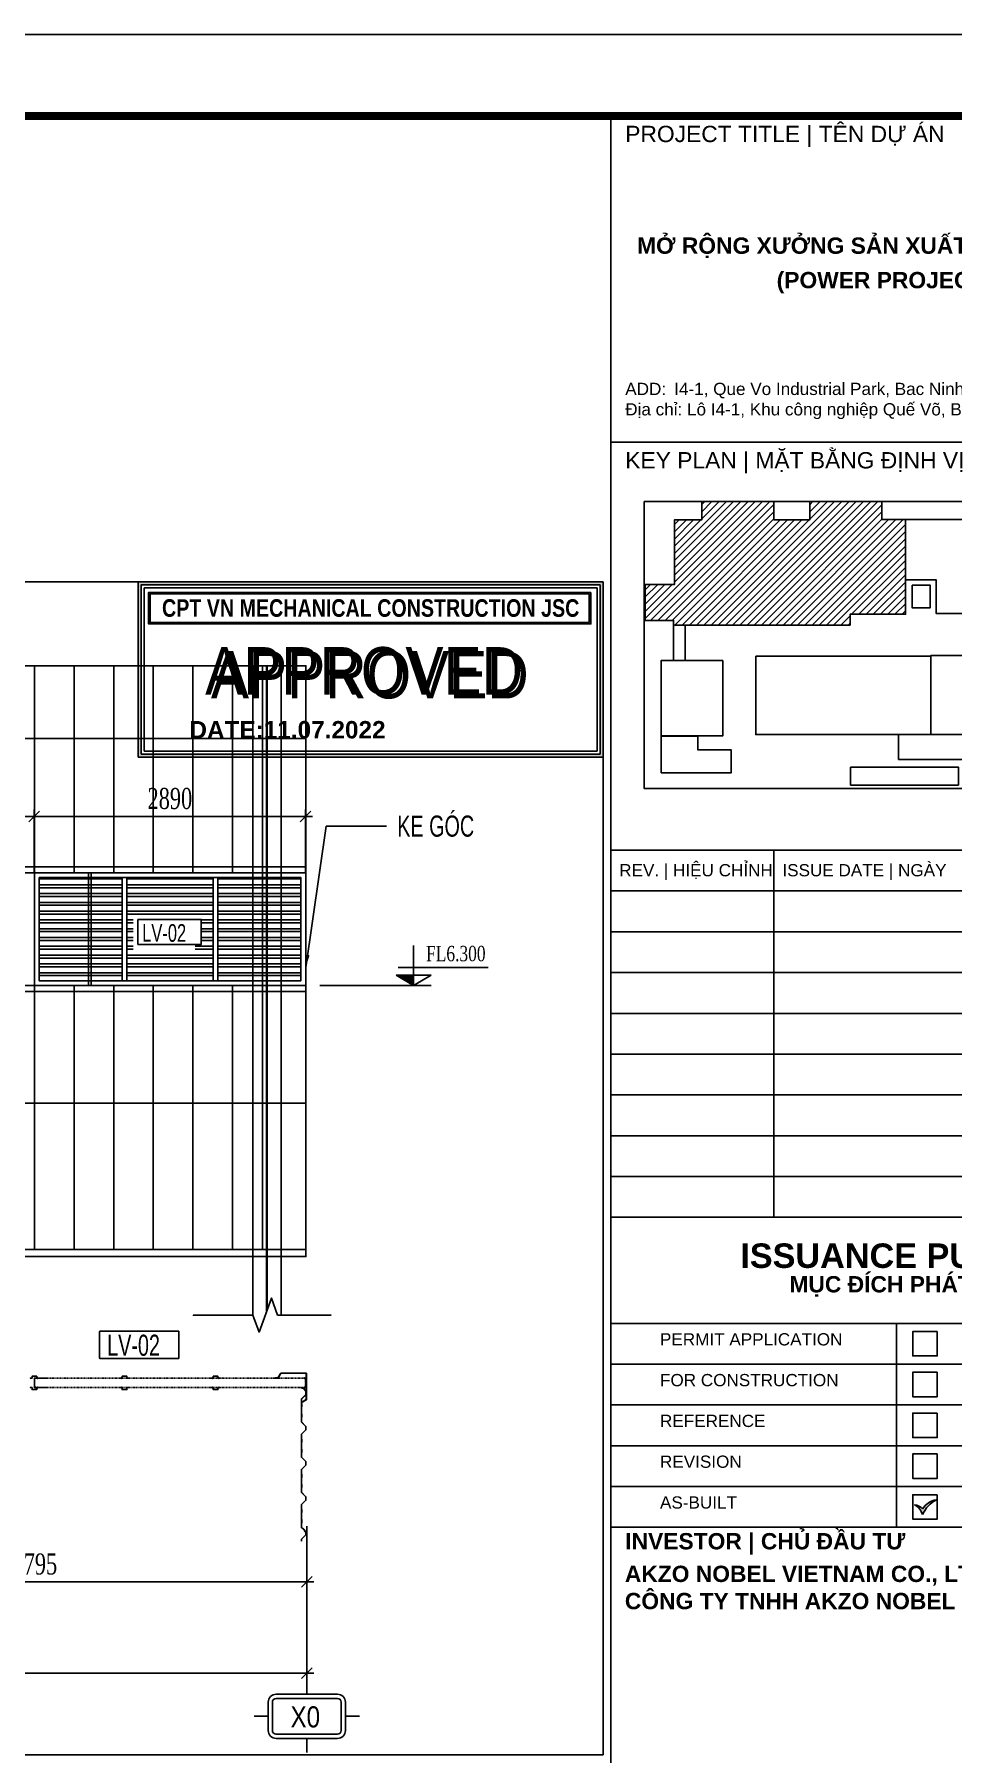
# Model space of a CAD drawing. Header units: inches. Extents: x 340055 to 349452, y -34649 to -30845.
# Drawn here: x 344686.9 to 344817.4, y -33593.1 to -33348.7 of the extents above; entities that cross this region are included whole.
import ezdxf
from ezdxf.enums import TextEntityAlignment as Align

# ---------------------------------------------------------------- set-up
doc = ezdxf.new("R2010")
doc.units = ezdxf.units.IN
doc.header["$MEASUREMENT"] = 0
doc.linetypes.add('DD3', pattern=[0.2, 0.1, -0.1])
for name, color, linetype in [('1', 1, 'Continuous'), ('2', 2, 'Continuous'), ('250', 250, 'Continuous'), ('3', 3, 'Continuous'), ('4', 4, 'Continuous'), ('7', 7, 'Continuous'), ('8', 8, 'Continuous'), ('9', 9, 'Continuous'), ('DIM', 8, 'Continuous'), ('flashing', 6, 'Continuous'), ('NET IN', 3, 'Continuous')]:
    doc.layers.add(name, color=color, linetype=linetype)
for name, color, linetype, lineweight in [('TL-TIILE BLOCK A2$0$TL-TITLE BLOCK - TEXT @ 1', 7, 'Continuous', 25), ('TL-TIILE BLOCK A2$0$TL-TITLE BLOCK 1', 7, 'Continuous', 50), ('TL-TIILE BLOCK A2$0$TL-TITLE BLOCK 2', 7, 'Continuous', 25), ('TL-TITLE BLOCK - TEXT', 7, 'Continuous', 25)]:
    doc.layers.add(name, color=color, linetype=linetype, lineweight=lineweight)
doc.styles.add('2501', font='', dxfattribs={"height": 250})
doc.styles.add('hx2', font='')
doc.styles.add('HX3', font='')
doc.styles.add('ST1', font='times.ttf', dxfattribs={"width": 0.7})
doc.styles.add('ST1H', font='vnshxh.shx', dxfattribs={"width": 0.7})
doc.styles.add('TL-TIILE BLOCK A2$0$MEP-TEXT T.BLOCK 1', font='arial.ttf', dxfattribs={"height": 1.5})
doc.styles.add('TL-TIILE BLOCK A2$0$MEP-TEXT T.BLOCK 2', font='arial.ttf')
doc.styles.add('TL-TIILE BLOCK A2$0$MEP-TEXT T.BLOCK 3', font='arial.ttf', dxfattribs={"height": 3})
doc.styles.add('vntimeh.shx', font='vntimeh.shx', dxfattribs={"width": 0.8, "bigfont": 'bigfont.shx'})
doc.styles.get('2501').set_extended_font_data('.VnArialH', bold=True)
doc.styles.get('hx2').set_extended_font_data('.VnArial NarrowH')
doc.styles.get('HX3').set_extended_font_data('.VnBlackH')
doc.dimstyles.new('3', dxfattribs={"dimtxt": 3.5, "dimasz": 1.8, "dimexe": 1, "dimexo": 0, "dimgap": 1, "dimtad": 1, "dimdec": 0, "dimlfac": 3, "dimzin": 0, "dimdsep": 46, "dimtxsty": 'ST1H', "dimblk": 'OBLIQUE', "dimcen": 1, "dimdle": 1, "dimclrd": 8, "dimclre": 8, "dimclrt": 3, "dimadec": 0, "dimazin": 0, "dimtfac": 1, "dimtdec": 0, "dimtix": 1, "dimtofl": 0, "dimtmove": 1, "dimatfit": 3, "dimfxl": 0, "dimtolj": 1, "dimtzin": 0, "dimlwd": -1, "dimlwe": -1, "dimarcsym": 0})
doc.dimstyles.new('75', dxfattribs={"dimtxt": 3, "dimasz": 1.5, "dimexe": 1, "dimexo": 0, "dimgap": 1, "dimtad": 1, "dimdec": 0, "dimlfac": 75, "dimzin": 0, "dimdsep": 46, "dimtxsty": 'ST1', "dimblk": 'OBLIQUE', "dimcen": 1, "dimdle": 1, "dimclrd": 8, "dimclre": 8, "dimclrt": 3, "dimadec": 0, "dimazin": 0, "dimtfac": 1, "dimtdec": 0, "dimtix": 1, "dimtmove": 1, "dimatfit": 3, "dimfxl": 0, "dimtolj": 1, "dimtzin": 0, "dimlwd": -1, "dimlwe": -1, "dimarcsym": 0})
pattern_1 = [(180, (0, 0), (-2.220446049250313e-16, -1.249999999994907), []), (180, (-0.4166666659657891, 0.4166666659657891), (-2.220446049250313e-16, -1.249999999994907), [])]
pattern_2 = [(90, (2073.803363806102, 4903.365706145356), (-5.625, 8.881784197001252e-16), [])]

# ---------------------------------------------------------------- blocks, each defined once
blk = doc.blocks.new('TENTRUC')
at = {"layer": '7'}
for p, q in [((0, 8.266970550139376), (0, 10.26494275186996)), ((-7.478138170845339, 5.132471375931345), (-5.48016596911475, 5.132471375931345)), ((5.480165968998334, 5.132471375931345), (7.478138170787133, 5.132471375931345)), ((0, 0), (0, 1.997972201737866))]:
    blk.add_line(p, q, dxfattribs=at)
blk.add_lwpolyline([(-4.356290969124529, 8.266970550139376), (4.356290969066321, 8.266970550139376, -0.4142135623730951), (5.480165968998334, 7.143095550134603), (5.480165968998334, 3.121847201728087, -0.4142135623731356), (4.356290969066321, 1.997972201737866), (-4.356290969124529, 1.997972201737866, -0.4142135623730951), (-5.48016596911475, 3.121847201728087), (-5.48016596911475, 7.143095550134603, -0.4142135623730951)], format="xyb", close=True, dxfattribs=at)
at = {"layer": '8', "ltscale": 15}
blk.add_lwpolyline([(-4.356290969124529, 7.684228657955828), (4.356290969066321, 7.684228657955828, -0.4142135623730951), (4.897424076916648, 7.143095550134603), (4.897424076916648, 3.121847201728087, -0.4142135623731794), (4.356290969066321, 2.580714093906863), (-4.356290969124529, 2.580714093921415, -0.4142135623730951), (-4.897424076974856, 3.121847201728087), (-4.897424076974856, 7.143095550134603, -0.4142135623730951)], format="xyb", close=True, dxfattribs=at)
at = {"layer": '3', "style": 'hx2'}
blk.add_attdef('TR', text='', height=2.904000000000001, dxfattribs=at).set_placement((-0.1556105660274625, 3.826916686033655), align=Align.CENTER)
blk = doc.blocks.new('_Oblique')
at = {"color": 0, "linetype": 'ByBlock', "lineweight": -2}
blk.add_line((-0.5, -0.5), (0.5, 0.5), dxfattribs=at)
blk = doc.blocks.new('*D272')
at = {"color": 8, "linetype": 'Continuous', "transparency": 16777216}
for p, q in [((344648.3486199346, -33560.73388069213), (344648.3486199346, -33569.67574127032)), ((344725.6168775035, -33560.73388069213), (344725.6168775035, -33569.67574127032)), ((344647.3486199346, -33568.67574127032), (344726.6168775035, -33568.67574127032))]:
    blk.add_line(p, q, dxfattribs=at)
at = {"layer": 'Defpoints', "color": 0, "transparency": 16777216}
for p in [(344648.3486199346, -33560.73388069213), (344725.6168775035, -33560.73388069213), (344725.6168775035, -33568.67574127032)]:
    blk.add_point(p, dxfattribs=at)
at = {"color": 8, "transparency": 16777216, "xscale": 1.5, "yscale": 1.5, "zscale": 1.5, "rotation": 180}
blk.add_blockref('_Oblique', (344648.3486199346, -33568.67574127032), dxfattribs=at)
at = {"color": 8, "transparency": 16777216, "xscale": 1.5, "yscale": 1.5, "zscale": 1.5}
blk.add_blockref('_Oblique', (344725.6168775035, -33568.67574127032), dxfattribs=at)
at = {"color": 3, "transparency": 16777216, "insert": (344686.982748719, -33566.14546008791), "char_height": 3, "attachment_point": 5, "style": 'ST1', "bg_fill": 3, "box_fill_scale": 1.25, "bg_fill_color": 256, "bg_fill_true_color": 13158600, "bg_fill_transparency": 0}
blk.add_mtext('\\A1;5795', dxfattribs=at)
blk = doc.blocks.new('*D273')
at = {"color": 8, "linetype": 'Continuous', "transparency": 16777216}
for p, q in [((344234.2819532676, -33560.73388069213), (344234.2819532676, -33582.64791592619)), ((344725.6168775035, -33560.73388069213), (344725.6168775035, -33582.64791592619)), ((344233.2819532676, -33581.64791592619), (344726.6168775035, -33581.64791592619))]:
    blk.add_line(p, q, dxfattribs=at)
at = {"layer": 'Defpoints', "color": 0, "transparency": 16777216}
for p in [(344234.2819532676, -33560.73388069213), (344725.6168775035, -33560.73388069213), (344725.6168775035, -33581.64791592619)]:
    blk.add_point(p, dxfattribs=at)
at = {"color": 8, "transparency": 16777216, "xscale": 1.5, "yscale": 1.5, "zscale": 1.5, "rotation": 180}
blk.add_blockref('_Oblique', (344234.2819532676, -33581.64791592619), dxfattribs=at)
at = {"color": 8, "transparency": 16777216, "xscale": 1.5, "yscale": 1.5, "zscale": 1.5}
blk.add_blockref('_Oblique', (344725.6168775035, -33581.64791592619), dxfattribs=at)
at = {"color": 3, "transparency": 16777216, "insert": (344479.9494153855, -33579.12196062699), "char_height": 3, "attachment_point": 5, "style": 'ST1', "bg_fill": 3, "box_fill_scale": 1.25, "bg_fill_color": 256, "bg_fill_true_color": 13158600, "bg_fill_transparency": 0}
blk.add_mtext('\\A1;36850', dxfattribs=at)
blk = doc.blocks.new('cos')
at = {"color": 8}
for p, q in [((0, -3.638e-12), (0, 7.823783655652018)), ((-3, 3.488615369999024), (14.51668894264718, 3.488615369999024)), ((0, 1.988615369999024), (-3.387532140011899, 1.988615369999024)), ((0, -3.638e-12), (-3.387532140011899, 1.988615369999024)), ((0, 1.988615369999024), (3.387532140011899, 1.988615369999024)), ((0, -3.638e-12), (3.387532140011899, 1.988615369999024))]:
    blk.add_line(p, q, dxfattribs=at)
at = {"color": 4}
for p in [(-3.387532140011899, -3.638e-12), (3.387532140011899, -3.638e-12)]:
    blk.add_line(p, (0, 0), dxfattribs=at)
at = {"color": 8}
blk.add_solid([(0, -3.638e-12), (-3.387532140011899, 1.988615369999024), (0, 1.988615369999024)], dxfattribs=at)
at = {"layer": '3', "color": 3, "style": 'vntimeh.shx', "width": 0.75}
blk.add_attdef('DSD', (1.319797220785403, 4.728717404534109), '', height=3, dxfattribs=at)
blk = doc.blocks.new('201')
at = {"layer": '2', "color": 8}
for p, q in [((342171.3975911774, -39456.91778955789), (342662.4648399533, -39456.91778955789)), ((342171.3975911774, -39508.73671538851), (342662.4648399533, -39508.73671538851)), ((342171.3975911774, -39529.56015358021), (342662.4648399533, -39529.56015358021))]:
    blk.add_line(p, q, dxfattribs=at)
for points in [[(342662.4648399533, -39476.02890066899), (342171.3975911774, -39476.02890066899)], [(342171.3975911774, -39492.02890066899), (342662.4648399533, -39492.02890066899)]]:
    blk.add_lwpolyline(points, dxfattribs=at)
blk.add_lwpolyline([(342631.5650532955, -39476.02890066899), (342631.9650532955, -39476.02890066899), (342631.9650532955, -39492.02890066899), (342631.5650532955, -39492.02890066899)], close=True, dxfattribs=at)
at = {"layer": '4', "color": 8}
for p, q in [((342662.4648399533, -39475.16223400233), (342662.4648399533, -39476.028900669)), ((342171.3975911774, -39492.028900669), (342662.4648399533, -39492.028900669)), ((342662.4648399533, -39492.028900669), (342662.4648399533, -39492.89556733567))]:
    blk.add_line(p, q, dxfattribs=at)
for points in [[(342171.3975911774, -39475.16223400232), (342662.4648399533, -39475.16223400233)], [(342662.4648399533, -39476.028900669), (342171.3975911774, -39476.02890066899)], [(342171.3975911774, -39492.028900669), (342662.4648399533, -39492.028900669)], [(342662.4648399533, -39492.89556733567), (342171.3975911774, -39492.89556733565)]]:
    blk.add_lwpolyline(points, dxfattribs=at)
at = {"layer": '8', "color": 8}
for p, q in [((342654.9317691334, -39538.86841816774), (342654.9317691334, -39446.58691962136)), ((342656.8917691334, -39538.31892268381), (342656.8917691334, -39446.58691962136)), ((342656.9717691335, -39538.09912449005), (342656.9717691335, -39446.58691962136)), ((342658.9317691334, -39538.86841816774), (342658.9317691334, -39446.58691962136))]:
    blk.add_line(p, q, dxfattribs=at)
at = {"layer": '8', "color": 8, "ltscale": 5}
blk.add_line((342664.4399911908, -39492.02890066899), (342675.3009556815, -39492.02890066899), dxfattribs=at)
at = {"layer": 'flashing', "color": 8}
blk.add_lwpolyline([(342666.0415413931, -39538.86841816774), (342666.0415413931, -39538.86841816774), (342666.0415413931, -39538.86841816774), (342666.0415413931, -39538.86841816774), (342658.4495816333, -39538.86841816774), (342657.5706753833, -39536.45364309218), (342655.8128628833, -39541.28319324362), (342654.9339566333, -39538.86841816774), (342646.4455500056, -39538.86841816774), (342646.4455500056, -39538.86841816774), (342646.4455500056, -39538.86841816774), (342646.4455500056, -39538.86841816774), (342646.4455500056, -39538.86841816774), (342646.4455500056, -39538.86841816774), (342646.4455500056, -39538.86841816774), (342646.4455500056, -39538.86841816774)], dxfattribs=at)
at = {"layer": '250'}
ref = blk.add_blockref('cos', (342677.7710312003, -39492.02890066899), dxfattribs=dict(at, xscale=0.7291666666715173, yscale=0.7291666666715173, zscale=0.7291666666715173))
ref.add_attrib('DSD', 'FL6.300', (342679.5275772234, -39488.58087756152), dxfattribs={"layer": '3', "color": 3, "height": 2.1875, "style": 'vntimeh.shx', "width": 0.75})
blk = doc.blocks.new('LV-02')
at = {"true_color": 0xc0a22a}
h = blk.add_hatch(dxfattribs=at)
h.set_pattern_fill('ANSI32', color=42, scale=3.333333333319751, angle=135, style=0)
h.set_pattern_definition(pattern_1)
h.paths.add_polyline_path([(342625.5790896083, -38353.28199533888), (342613.7802540095, -38353.28199533889), (342613.7802540095, -38367.94866201915), (342625.5790896084, -38367.94866201915)])
h.paths.add_polyline_path([(342626.2457562751, -38367.94866201915), (342638.5225453655, -38367.94866201915), (342638.5225453655, -38353.28199533888), (342626.2457562751, -38353.28199533889)])
h.paths.add_polyline_path([(342636.8255229842, -38362.77665852531), (342636.8255229842, -38359.21343684159), (342627.8059843653, -38359.21343684159), (342627.8059843653, -38362.77665852531)], flags=16)
h = blk.add_hatch(dxfattribs=at)
h.set_pattern_fill('ANSI32', color=42, scale=3.333333333319751, angle=135, style=0)
h.set_pattern_definition(pattern_1)
h.paths.add_polyline_path([(342639.1892120322, -38353.28199533889), (342650.9858382375, -38353.28199533889), (342650.9858382375, -38367.94866201915), (342639.1892120322, -38367.94866201915)])
at = {"color": 42, "true_color": 0xc0a22a}
for points in [[(342613.1135873428, -38352.61532867222), (342651.6525049042, -38352.61532867222), (342651.6525049042, -38368.61532868582), (342613.1135873428, -38368.61532868582)], [(342613.7802540095, -38353.28199533889), (342650.9858382375, -38353.28199533889), (342650.9858382375, -38367.94866201915), (342613.7802540095, -38367.94866201915)], [(342626.2457562751, -38353.28199533889), (342626.2457562751, -38367.94866201915), (342625.5790896084, -38367.94866201915), (342625.5790896084, -38353.28199533889)], [(342639.1892120322, -38353.28199533889), (342639.1892120322, -38367.94866201915), (342638.5225453655, -38367.94866201915), (342638.5225453655, -38353.28199533889)]]:
    blk.add_lwpolyline(points, close=True, dxfattribs=at)
at = {"color": 8}
blk.add_lwpolyline([(342639.1892120322, -38353.28199533889), (342650.9858382375, -38353.28199533889), (342650.9858382375, -38367.94866201915), (342639.1892120322, -38367.94866201915)], close=True, dxfattribs=at)
at = {"layer": '3', "insert": (342628.4262215742, -38361.162942503), "char_height": 2.5, "attachment_point": 4, "style": 'ST1H', "bg_fill": 2}
blk.add_mtext('\\A1;LV-02', dxfattribs=at)
at = {"color": 8}
blk.add_lwpolyline([(342627.8059843653, -38359.21343684159), (342636.8255229842, -38359.21343684159), (342636.8255229842, -38362.77665852531), (342627.8059843653, -38362.77665852531)], close=True, dxfattribs=at)
blk = doc.blocks.new('*D286')
at = {"color": 8, "linetype": 'Continuous', "transparency": 16777216}
for p, q in [((344647.3513669209, -33459.8708328689), (344687.8902844823, -33459.8708328689)), ((344648.3513669209, -33467.90376446275), (344648.3513669209, -33458.8708328689)), ((344686.8902844823, -33467.90376447634), (344686.8902844823, -33458.8708328689))]:
    blk.add_line(p, q, dxfattribs=at)
at = {"layer": 'Defpoints', "color": 0, "transparency": 16777216}
for p in [(344686.8902844823, -33459.8708328689), (344648.3513669209, -33467.90376446275), (344686.8902844823, -33467.90376447634)]:
    blk.add_point(p, dxfattribs=at)
at = {"color": 8, "transparency": 16777216, "xscale": 1.5, "yscale": 1.5, "zscale": 1.5, "rotation": 180}
blk.add_blockref('_Oblique', (344648.3513669209, -33459.8708328689), dxfattribs=at)
at = {"color": 8, "transparency": 16777216, "xscale": 1.5, "yscale": 1.5, "zscale": 1.5}
blk.add_blockref('_Oblique', (344686.8902844823, -33459.8708328689), dxfattribs=at)
at = {"color": 3, "transparency": 16777216, "insert": (344667.6208257016, -33457.3405516865), "char_height": 3, "attachment_point": 5, "style": 'ST1', "bg_fill": 3, "box_fill_scale": 1.25, "bg_fill_color": 256, "bg_fill_true_color": 13158600, "bg_fill_transparency": 0}
blk.add_mtext('\\A1;2890', dxfattribs=at)
blk = doc.blocks.new('*D287')
at = {"color": 8, "linetype": 'Continuous', "transparency": 16777216}
for p, q in [((344685.8902844823, -33459.87083288252), (344726.4292020436, -33459.87083288252)), ((344686.8902844823, -33467.90376447637), (344686.8902844823, -33458.87083288252)), ((344725.4292020436, -33467.90376448996), (344725.4292020436, -33458.87083288252))]:
    blk.add_line(p, q, dxfattribs=at)
at = {"layer": 'Defpoints', "color": 0, "transparency": 16777216}
for p in [(344725.4292020436, -33459.87083288252), (344686.8902844823, -33467.90376447637), (344725.4292020436, -33467.90376448996)]:
    blk.add_point(p, dxfattribs=at)
at = {"color": 8, "transparency": 16777216, "xscale": 1.5, "yscale": 1.5, "zscale": 1.5, "rotation": 180}
blk.add_blockref('_Oblique', (344686.8902844823, -33459.87083288252), dxfattribs=at)
at = {"color": 8, "transparency": 16777216, "xscale": 1.5, "yscale": 1.5, "zscale": 1.5}
blk.add_blockref('_Oblique', (344725.4292020436, -33459.87083288252), dxfattribs=at)
at = {"color": 3, "transparency": 16777216, "insert": (344706.1597432629, -33457.34055170012), "char_height": 3, "attachment_point": 5, "style": 'ST1', "bg_fill": 3, "box_fill_scale": 1.25, "bg_fill_color": 256, "bg_fill_true_color": 13158600, "bg_fill_transparency": 0}
blk.add_mtext('\\A1;2890', dxfattribs=at)
blk = doc.blocks.new('RIVET')
at = {"color": 8}
for p, q in [((-3.914987789030417, 1.084325839266965), (-4.167331088101491, 4.72939e-11)), ((-4.167331088101491, 4.72939e-11), (-3.914987789030417, -1.084325839208757)), ((-3.914987789030417, -1.084325839208757), (-3.914987789030417, 1.084325839266965)), ((-3.54093686575652, -1.317140908056896), (-3.54093686575652, 1.317140908151485)), ((-0.9629095086711456, -1.249999999952705), (-0.9629095086711456, 1.250000000047293)), ((-0.9629095086711456, 1.250000000047293), (-0.0625000000582077, 1.250000000047293)), ((0, 1.31250000003274), (0, 2.437500000025464)), ((0, -1.312499999974533), (0, 1.31250000003274)), ((0.0625000000582077, 2.500000000047291), (0.0863728756667115, 2.500000000047291)), ((0.1422745751915499, 2.465450849751503), (0.6840169943461656, 1.381966011296754)), ((0.1422745751915499, -2.465450849693295), (0.1422745751915499, 2.465450849751503)), ((0.7499999999708955, 1.102457514109119), (0.7499999999708955, -1.10245751401453)), ((0.9175378023064692, 0.6875000000327418), (0.7499999999708955, 0.6875000000327418)), ((0.9175378023064692, -0.6874999999745333), (0.9175378023064692, 0.6875000000327418)), ((-0.0625000000582077, -1.249999999952705), (-0.9629095086711456, -1.249999999952705)), ((0, -2.437499999967258), (0, -1.312499999974533)), ((0.0863728756667115, -2.499999999952705), (0.0625000000582077, -2.499999999952705)), ((0.6840169943461656, -1.381966011202166), (0.1422745751915499, -2.465450849693295)), ((0.9175378023064692, -0.6874999999745333), (0.7499999999708955, -0.6874999999745333))]:
    blk.add_line(p, q, dxfattribs=at)
for centre, radius, start, end in [((-3.413812949875134, 0.6960071749308554), 0.6340091517821423, 101.566667877257, 142.2308755650048), ((-2.516829869564389, -0.1326427478743425), 1.775012053210235, 64.63521389712217, 125.2368516401208), ((-0.9140571189345786, 2.958867628451116), 1.709565771609959, 240.4783234104565, 268.3624983159883), ((-0.0625000000582077, 1.31250000003274), 0.0624999999999965, 270, 0), ((0.0625000000582077, 2.437500000025464), 0.0625000000000142, 90, 180), ((0.0863728756667115, 2.437500000025464), 0.0624999999999609, 26.56505117707799, 90), ((0.1249999999708962, 1.102457514109119), 0.6250000000000582, 0, 26.56505117707799), ((5.368688533635577, 0.6158487672400954), 4.451727387475298, 179.0777758487487, 187.9517589927636), ((5.769411376822973, -0.6404616965919552), 4.852101584400593, 172.415007190585, 180.5554579667828), ((-3.413812949875134, -0.696007174836268), 0.6340091517821188, 217.7691244349952, 258.4333321227429), ((-2.516829869564389, 0.1326427479325504), 1.775012053210252, 234.7631483598792, 295.3647861028779), ((-0.9140571189345786, -2.958867628392908), 1.709565771609953, 91.63750168401172, 119.5216765895436), ((-0.0625000000582077, -1.312499999974533), 0.0625000000000142, 0, 90), ((0.0625000000582077, -2.437499999967258), 0.0624999999999965, 180, 270), ((0.0863728756667115, -2.437499999967258), 0.0624999999999328, 270, 333.434948822922), ((0.1249999999708962, -1.10245751401453), 0.6250000000000706, 333.434948822922, 0)]:
    blk.add_arc(centre, radius, start, end, dxfattribs=at)
blk = doc.blocks.new('DAUKIEMSOAT')
at = {"layer": '1'}
h = blk.add_hatch(color=10, dxfattribs=at)
h.dxf.hatch_style = 1
h.paths.add_polyline_path([(-1009.302346005781, -10752.83447554211), (-1009.302346005781, -10728.78902049125), (-944.1114220330045, -10728.78902049125), (-944.1114220330045, -10752.83447554211)], flags=16)
h.paths.add_polyline_path([(-1009.732283485635, -10753.26441302196), (-1009.732283485635, -10728.35908301139), (-943.6814845531508, -10728.35908301139), (-943.6814845531508, -10753.26441302196)])
h = blk.add_hatch(color=10, dxfattribs=at)
h.dxf.hatch_style = 1
h.paths.add_polyline_path([(-945.6589860661215, -10734.13468601643), (-1008.046240757339, -10734.13468601643), (-1008.046240757339, -10730.0549234466), (-945.6589860661215, -10730.0549234466)], flags=16)
h.paths.add_polyline_path([(-945.3977207090966, -10729.86085546201), (-945.3977207090966, -10734.32875400102), (-1008.240308742158, -10734.32875400102), (-1008.240308742158, -10729.86085546201)])
at = {"layer": '1', "color": 10}
for points in [[(-1009.732283485635, -10753.26441302196), (-1009.732283485635, -10728.35908301139), (-943.6814845531508, -10728.35908301139), (-943.6814845531508, -10753.26441302196)], [(-1009.302346005781, -10752.83447554211), (-1009.302346005781, -10728.78902049125), (-944.1114220330045, -10728.78902049125), (-944.1114220330045, -10752.83447554211)], [(-1008.872408525928, -10752.40453806225), (-1008.872408525928, -10729.2189579711), (-944.5413595128582, -10729.2189579711), (-944.5413595128582, -10752.40453806225)], [(-945.3977207090966, -10729.86085546201), (-945.3977207090966, -10734.32875400102), (-1008.240308742158, -10734.32875400102), (-1008.240308742158, -10729.86085546201)], [(-945.6589860661215, -10734.13468601643), (-1008.046240757339, -10734.13468601643), (-1008.046240757339, -10730.0549234466), (-945.6589860661215, -10730.0549234466)]]:
    blk.add_lwpolyline(points, close=True, dxfattribs=at)
at = {"layer": '1', "color": 10, "style": '2501', "width": 0.8}
blk.add_text('CPT VN MECHANICAL CONSTRUCTION JSC', height=2.5, dxfattribs=at).set_placement((-1006.342192104914, -10733.31617755078))
at = {"layer": '1', "color": 10, "style": 'HX3', "width": 0.9}
blk.add_text('APPROVED', height=6.75, dxfattribs=at).set_placement((-977.6410481890352, -10744.3738182052), align=Align.CENTER)
at = {"layer": '1', "color": 251, "linetype": 'Continuous', "true_color": 0x645e5e, "style": 'HX3', "width": 0.9}
blk.add_text('APPROVED', height=6.75, dxfattribs=at).set_placement((-976.8231337627449, -10744.91860058907), align=Align.CENTER)
at = {"layer": '1', "color": 10, "style": '2501'}
blk.add_attdef('DATE', text='', height=2.475000000000051, dxfattribs=at).set_placement((-1002.447773700955, -10749.36871982921), align=Align.MIDDLE_LEFT)
blk = doc.blocks.new('A$C57dc6cef')
at = {"layer": 'DIM', "color": 1}
blk.add_blockref('DAUKIEMSOAT', (1009.732283485635, 10753.26441302196), dxfattribs=at).add_auto_attribs({'DATE': 'DATE:11.07.2022'})
blk = doc.blocks.new('A$Cc64c765f')
at = {"layer": '9'}
blk.add_blockref('A$C57dc6cef', (-1.74714722065255, 0), dxfattribs=at)
blk = doc.blocks.new('kt kien truc 1')
at = {"layer": 'TL-TIILE BLOCK A2$0$TL-TITLE BLOCK 2'}
h = blk.add_hatch(color=256, dxfattribs=at)
edge = h.paths.add_edge_path(flags=0)
edge.add_arc((549.2139918450921, 238.0123342127508), 2.366782411324562, 97.45215675905098, 148.1980778255848, ccw=False)
edge.add_arc((550.6404515332106, 237.0086335589203), 3.77234239109412, 117.3554627199894, 155.6927561452269)
edge.add_arc((545.3434936211415, 238.0292343677957), 1.933709643236496, 15.97547494096757, 63.33892493670959)
edge.add_arc((546.0383090538016, 238.1769748931256), 1.589796122815128, 42.920130800001516, 83.757719073408, ccw=False)
at = {"layer": 'TL-TITLE BLOCK - TEXT', "ltscale": 5}
h = blk.add_hatch(dxfattribs=at)
h.set_pattern_fill('ANSI31', color=252, scale=5)
h.set_pattern_definition([(45, (0.6056589822655951, 1.008431430836026), (-0.4419417382415922, 0.4419417382415922), [])])
h.paths.add_polyline_path([(545.1177861023643, 360.5188746352139), (542.2223066576844, 360.5188746352139), (542.2223066576844, 362.7441854701592), (533.3820605613091, 362.7441854701592), (533.3820605613091, 360.489272985706), (528.9963997413324, 360.489272985706), (528.9963997413324, 362.7441854701592), (520.1529842012496, 362.7441854701592), (520.1529842012496, 360.489272985706), (516.807868826867, 360.489272985706), (516.807868826867, 352.5540765176358), (513.2383765987797, 352.5560307979113), (513.2383765987797, 348.1560257390624), (516.7033966225081, 348.1560257390624), (516.7033984195259, 347.5972761715466), (538.3249932594535, 347.5972761715466), (538.3249932594535, 348.9171593409388), (545.1177861023643, 348.9171593409388)])
at = {"layer": 'Defpoints', "color": 8}
blk.add_lwpolyline([(0, 0), (594, 0), (594, 420), (0, 420)], close=True, dxfattribs=at)
at = {"layer": 'TL-TIILE BLOCK A2$0$TL-TITLE BLOCK 1', "const_width": 1}
blk.add_lwpolyline([(20, 10), (579, 10), (584, 15), (584, 405), (579, 410), (20, 410), (15, 405), (15, 15)], close=True, dxfattribs=at)
at = {"layer": 'TL-TIILE BLOCK A2$0$TL-TITLE BLOCK 2'}
for p, q in [((509, 410), (509, 10)), ((584, 370), (509, 370)), ((584, 320), (509, 320)), ((584, 320), (509, 320)), ((529, 320), (529, 275)), ((584, 315), (509, 315)), ((584, 310), (509, 310)), ((584, 305), (509, 305)), ((584, 300), (509, 300)), ((584, 295), (509, 295)), ((584, 290), (509, 290)), ((584, 285), (509, 285)), ((584, 280), (509, 280)), ((584, 275), (509, 275)), ((584, 262), (509, 262)), ((544, 262), (544, 237)), ((584, 257), (509, 257)), ((584, 252), (509, 252)), ((584, 247), (509, 247)), ((584, 242), (509, 242)), ((509, 237), (584, 237))]:
    blk.add_line(p, q, dxfattribs=at)
for points in [[(549, 261), (546, 261), (546, 258), (549, 258)], [(549, 256), (546, 256), (546, 253), (549, 253)], [(549, 251), (546, 251), (546, 248), (549, 248)], [(549, 246), (546, 246), (546, 243), (549, 243)], [(549, 241), (546, 241), (546, 238), (549, 238)]]:
    blk.add_lwpolyline(points, close=True, dxfattribs=at)
for centre, radius, start, end in [((550.6404515332106, 237.0086335589203), 3.77234239109412, 117.3554627231242, 155.6927561454837), ((549.2139918450921, 238.0123342127508), 2.366782411324562, 97.45215675719368, 148.1980778286963), ((546.0383090538016, 238.1769748931256), 1.589796122815128, 42.92013079818864, 83.7577190750383), ((545.3434936211415, 238.0292343677957), 1.933709643236496, 15.975474942857, 63.33892493793503)]:
    blk.add_arc(centre, radius, start, end, dxfattribs=at)
at = {"layer": 'TL-TITLE BLOCK - TEXT'}
for points in [[(513.0843749086725, 362.7441854701592), (578.8247749086495, 362.7441854701592), (578.8247749086495, 327.5695950043512), (513.0843749086725, 327.5695950043512)], [(545.9193340437341, 352.4767265426361), (548.1417643045697, 352.4767265426361), (548.1417643045697, 349.709275947921), (545.9193340437341, 349.709275947921)], [(518.1422005906679, 347.597173416777), (516.7033938057248, 347.597173416777), (516.7033938057248, 343.2695654701594), (518.1422005906679, 343.2695654701594)], [(526.7742643045694, 343.7691515726769), (548.2183425899239, 343.7691515726769), (548.2183425899239, 334.1771854262329), (526.7742643045694, 334.1771854262329)], [(548.2175679407246, 334.1771854262329), (562.0211425900561, 334.1771854262329), (562.0211425900561, 343.8571738350647), (548.2175679407246, 343.8571738350647)], [(522.740003228113, 343.2695654701594), (515.200189953488, 343.2695654701594), (515.200189953488, 334.0295654701595), (522.740003228113, 334.0295654701595)], [(544.2583425900357, 331.0971854701579), (559.3833309549555, 331.0971854701579), (559.3833309549555, 334.1771854701587), (544.2583425900357, 334.1771854701587)], [(538.3955244535391, 330.1801447864741), (551.595524453538, 330.1801447864741), (551.595524453538, 327.9801447864742), (538.3955244535391, 327.9801447864742)]]:
    blk.add_lwpolyline(points, close=True, dxfattribs=at)
for points in [[(545.1177861023643, 360.5188746352139), (542.2223066576844, 360.5188746352139), (542.2223066576844, 362.7441854701592), (533.3820605613091, 362.7441854701592), (533.3820605613091, 360.489272985706), (528.9963997413324, 360.489272985706), (528.9963997413324, 362.7441854701592), (520.1529842012496, 362.7441854701592), (520.1529842012496, 360.489272985706), (516.807868826867, 360.489272985706), (516.807868826867, 352.5540765176358), (513.2383765987797, 352.5560307979113), (513.2383765987797, 348.1560257390624), (516.7033966225081, 348.1560257390624), (516.7033984195259, 347.5972761715466), (538.3249932594535, 347.5972761715466), (538.3249932594535, 348.9171593409388), (545.1177861023643, 348.9171593409388), (545.1177861023643, 360.5188746352139)], [(545.1177861023643, 360.5188746352139), (559.3417941812022, 360.5188746352139), (559.3417941812022, 349.0275254910659), (548.8609472751341, 349.0275254910659), (548.8609472751341, 353.1412935113785), (545.1177861023643, 353.1412935113785), (545.1177861023643, 360.5188746352139)], [(515.1896699635508, 333.9601523785545), (519.6860387102242, 333.9601523785545), (519.6792643045683, 332.2911254701596), (523.7696699635508, 332.2924454701592), (523.7696699635508, 329.4927254701556), (515.1896699635508, 329.4927254701556), (515.1896699635508, 333.9601523785545), (515.1896699635508, 333.9601523785545)]]:
    blk.add_lwpolyline(points, dxfattribs=at)
at = {"layer": 'TL-TIILE BLOCK A2$0$TL-TITLE BLOCK - TEXT @ 1', "attachment_point": 1}
for s, width, heights, insert, char_height, style in [('PROJECT TITLE | TÊN DỰ ÁN', 66.54820784047115, [0], (510.7830321226938, 408.7947269506867), 2, 'TL-TIILE BLOCK A2$0$MEP-TEXT T.BLOCK 2'), ('\\pi0.50923;{\\fArial|b1|i0|c0|p34;MỞ RỘNG XƯỞNG SẢN XUẤT SƠN CÔNG NGHIỆP}', 68.8383701581688, [0], (511.7206365273505, 395.1045713495096), 2, 'TL-TIILE BLOCK A2$0$MEP-TEXT T.BLOCK 3'), ('\\pi0.50924;{\\fArial|b1|i0|c0|p34;(POWER PROJECT)}', 32.16893061262726, [0], (528.8229266895269, 390.8801033829131), 2, 'TL-TIILE BLOCK A2$0$MEP-TEXT T.BLOCK 3'), ('ADD:^II4-1, Que Vo Industrial Park, Bac Ninh Province, Viet Nam ', 66.54820784047115, [0], (510.7830321226938, 377.2947269506867), 1.5, 'TL-TIILE BLOCK A2$0$MEP-TEXT T.BLOCK 1'), ('Địa chỉ: Lô I4-1, Khu công nghiệp Quế Võ, Bắc Ninh, Việt Nam', 66.54820784047115, [0], (510.7830321226938, 374.7947269506867), 1.5, 'TL-TIILE BLOCK A2$0$MEP-TEXT T.BLOCK 1'), ('KEY PLAN | MẶT BẰNG ĐỊNH VỊ', 66.54820784047115, [0], (510.7830321226938, 368.7947269506867), 2, 'TL-TIILE BLOCK A2$0$MEP-TEXT T.BLOCK 2'), ('REV. | HIỆU CHỈNH', 37.61800927431796, [0], (510.0384513858444, 318.2947269506867), 1.5, 'TL-TIILE BLOCK A2$0$MEP-TEXT T.BLOCK 1'), ('ISSUE DATE | NGÀY', 37.61800927431796, [0], (530.0384513858444, 318.2947269506867), 1.5, 'TL-TIILE BLOCK A2$0$MEP-TEXT T.BLOCK 1'), ('\\pi11.8638;{\\fArial|b1|i0|c0|p34;ISSUANCE PURPOSE}', 66.54820784047115, [0], (513.0139460923456, 271.7947269506867), 3, 'TL-TIILE BLOCK A2$0$MEP-TEXT T.BLOCK 3'), ('\\pi17.8812;{\\fArial|b1|i0|c0|p34;MỤC ĐÍCH PHÁT HÀNH}', 66.54820784047115, [0], (513.0139460923456, 267.7947269506867), 2, 'TL-TIILE BLOCK A2$0$MEP-TEXT T.BLOCK 2'), ('PERMIT APPLICATION ', 44.99455841291456, [0], (515.0384513858444, 260.7947269506867), 1.5, 'TL-TIILE BLOCK A2$0$MEP-TEXT T.BLOCK 1'), ('FOR CONSTRUCTION', 44.99455841291456, [0], (515.0384513858444, 255.7947269506867), 1.5, 'TL-TIILE BLOCK A2$0$MEP-TEXT T.BLOCK 1'), ('REFERENCE ', 44.99455841291456, [0], (515.0384513858444, 250.7947269506867), 1.5, 'TL-TIILE BLOCK A2$0$MEP-TEXT T.BLOCK 1'), ('REVISION', 44.99455841291456, [1.552182810368349], (515.0384513858444, 245.7947269506867), 1.5, 'TL-TIILE BLOCK A2$0$MEP-TEXT T.BLOCK 1'), ('AS-BUILT ', 44.99455841291456, [0], (515.0384513858444, 240.7947269506867), 1.5, 'TL-TIILE BLOCK A2$0$MEP-TEXT T.BLOCK 1'), ('{\\fArial|b1|i0|c0|p34;INVESTOR | CHỦ ĐẦU TƯ}', 66.54820784047115, [0], (510.7830321226938, 236.2947269506867), 2, 'TL-TIILE BLOCK A2$0$MEP-TEXT T.BLOCK 2'), ('\\pi5.64586;{\\fArial|b1|i0|c0|p34;AKZO NOBEL VIETNAM CO., LTD\\PCÔNG TY TNHH AKZO NOBEL VIỆT NAM}', 66.54820784047115, [0], (505.0884846016852, 232.2947269506867), 2, 'TL-TIILE BLOCK A2$0$MEP-TEXT T.BLOCK 2')]:
    blk.add_mtext_dynamic_manual_height_columns(s, width=width, gutter_width=15, heights=heights, dxfattribs=dict(at, insert=insert, char_height=char_height, style=style))

msp = doc.modelspace()

# ---------------------------------------------------------------- linework, layer by layer
at = {"color": 71, "linetype": 'DD3', "ltscale": 0.1}
for points in [[(344688.554220511, -33539.71129443597), (344725.4650714301, -33539.71129443598), (344725.4650714301, -33541.04667494033), (344688.554220511, -33541.04667494032), (344686.9303058497, -33541.04667494032), (344686.9303058497, -33539.71129443598)], [(344688.554220511, -33541.04667494031), (344725.4650714301, -33541.04667494031), (344725.4650714301, -33539.71129443595), (344688.554220511, -33539.71129443596), (344686.9303058497, -33539.71129443596), (344686.9303058497, -33541.04667494031)], [(344688.554220511, -33541.03332023946), (344686.9436605506, -33541.03332023946), (344686.9436605506, -33539.72464913682), (344688.554220511, -33539.72464913682), (344725.4517167293, -33539.72464913682), (344725.4517167293, -33541.03332023946)], [(344688.554220511, -33539.72464913682), (344686.9436605506, -33539.72464913682), (344686.9436605506, -33541.03332023946), (344688.554220511, -33541.03332023946), (344725.4517167293, -33541.03332023946), (344725.4517167293, -33539.72464913682)]]:
    msp.add_lwpolyline(points, close=True, dxfattribs=at)
at = {"layer": 'flashing'}
for points in [[(344234.415286601, -33521.43501738754), (344725.482535377, -33521.43501738756), (344725.482535377, -33522.43501738849), (344234.415286601, -33522.43501738847)], [(344721.9382240727, -33539.02676912281), (344725.5439262869, -33539.02676912281), (344725.5439262869, -33542.76924597431), (344724.8594009737, -33543.18018016312), (344724.8594009737, -33543.58493139601), (344724.8794009734, -33543.58493139601), (344724.8794009734, -33543.19150086492), (344725.5639262867, -33542.78056667605), (344725.5639262867, -33539.00676912296), (344721.926903371, -33539.00676912296), (344721.5159691821, -33539.69129443623), (344721.122538651, -33539.69129443623), (344721.122538651, -33539.71129443595), (344721.5272898839, -33539.71129443595)], [(344686.5835283778, -33539.69787166486), (344686.3168617111, -33539.69787166486), (344686.3168617111, -33539.71129443598), (344686.5969511489, -33539.71129443598), (344686.5969511489, -33539.44453833153), (344687.1144251543, -33539.44453833153), (344687.2369511489, -33539.44453833153), (344687.2369511489, -33539.71129443598), (344687.5170405867, -33539.71129443598), (344687.5170405867, -33539.69787166486), (344687.25037392, -33539.69787166486), (344687.25037392, -33539.4312049982), (344687.1144251543, -33539.4312049982), (344686.5835283778, -33539.4312049982)], [(344686.5835283778, -33541.06009771142), (344686.3168617111, -33541.06009771142), (344686.3168617111, -33541.0466749403), (344686.5969511489, -33541.0466749403), (344686.5969511489, -33541.31343104476), (344687.1144251543, -33541.31343104476), (344687.2369511489, -33541.31343104476), (344687.2369511489, -33541.0466749403), (344687.5170405867, -33541.0466749403), (344687.5170405867, -33541.06009771142), (344687.25037392, -33541.06009771142), (344687.25037392, -33541.32676437809), (344687.1144251543, -33541.32676437809), (344686.5835283778, -33541.32676437809)], [(344686.9169511489, -33540.52846123075), (344686.9169511489, -33539.69785015399), (344687.2508186703, -33539.69785015399), (344687.2508186703, -33539.71129443598), (344686.9303058497, -33539.71129443598), (344686.9303058497, -33540.52846123075), (344686.9303058497, -33541.04676452144), (344687.2508186703, -33541.04676452144), (344687.2508186703, -33541.06020880341), (344686.9169511489, -33541.06020880341)], [(344699.3823639767, -33539.69787166486), (344699.1156973101, -33539.69787166486), (344699.1156973101, -33539.71129443598), (344699.3957867479, -33539.71129443598), (344699.3957867479, -33539.44453833153), (344699.9132607533, -33539.44453833153), (344700.0357867479, -33539.44453833153), (344700.0357867479, -33539.71129443598), (344700.3158761857, -33539.71129443598), (344700.3158761857, -33539.69787166486), (344700.049209519, -33539.69787166486), (344700.049209519, -33539.4312049982), (344699.9132607533, -33539.4312049982), (344699.3823639767, -33539.4312049982)], [(344699.3823639767, -33541.06009771142), (344699.1156973101, -33541.06009771142), (344699.1156973101, -33541.0466749403), (344699.3957867479, -33541.0466749403), (344699.3957867479, -33541.31343104476), (344699.9132607533, -33541.31343104476), (344700.0357867479, -33541.31343104476), (344700.0357867479, -33541.0466749403), (344700.3158761857, -33541.0466749403), (344700.3158761857, -33541.06009771142), (344700.049209519, -33541.06009771142), (344700.049209519, -33541.32676437809), (344699.9132607533, -33541.32676437809), (344699.3823639767, -33541.32676437809)], [(344712.3258197338, -33539.69787166485), (344712.0591530672, -33539.69787166485), (344712.0591530672, -33539.71129443598), (344712.339242505, -33539.71129443598), (344712.339242505, -33539.44453833152), (344712.8567165104, -33539.44453833152), (344712.979242505, -33539.44453833152), (344712.979242505, -33539.71129443598), (344713.2593319428, -33539.71129443598), (344713.2593319428, -33539.69787166485), (344712.9926652761, -33539.69787166485), (344712.9926652761, -33539.43120499819), (344712.8567165104, -33539.43120499819), (344712.3258197338, -33539.43120499819)], [(344712.3258197338, -33541.06009771143), (344712.0591530672, -33541.06009771143), (344712.0591530672, -33541.04667494031), (344712.339242505, -33541.04667494031), (344712.339242505, -33541.31343104476), (344712.8567165104, -33541.31343104476), (344712.979242505, -33541.31343104476), (344712.979242505, -33541.04667494031), (344713.2593319428, -33541.04667494031), (344713.2593319428, -33541.06009771143), (344712.9926652761, -33541.06009771143), (344712.9926652761, -33541.32676437809), (344712.8567165104, -33541.32676437809), (344712.3258197338, -33541.32676437809)], [(344725.478426131, -33540.52846123076), (344725.478426131, -33539.697850154), (344725.1445586096, -33539.697850154), (344725.1445586096, -33539.71129443598), (344725.4650714301, -33539.71129443598), (344725.4650714301, -33540.52846123076), (344725.4650714301, -33541.04676452145), (344725.1445586096, -33541.04676452145), (344725.1445586096, -33541.06020880342), (344725.478426131, -33541.06020880342)]]:
    msp.add_lwpolyline(points, close=True, dxfattribs=at)

# ---------------------------------------------------------------- block references
msp.add_blockref('A$Cc64c765f', (344703.3995487185, -33451.44512994531))
at = {"color": 8}
msp.add_blockref('201', (2063.017695423623, 6008.12513619267), dxfattribs=at)
at = {"layer": '3'}
ref = msp.add_blockref('TENTRUC', (344725.6168775035, -33592.91285867806), dxfattribs=at)
ref.add_attrib('TR', 'X0', dxfattribs={"layer": '0', "height": 3, "style": 'hx2'}).set_placement((344725.4005731974, -33589.3595675623), align=Align.CENTER)
at = {"layer": 'flashing', "color": 0, "ltscale": 500}
for p, xscale, yscale, zscale, rotation in [((344687.0838849096, -33541.06020880341), -0.01252003204717766, 0.01252003204717766, 0.01252003205132191, 90), ((344687.11926683, -33539.69773817757), 0.01252003204717766, 0.01252003204717766, 0.01252003204717766, 90), ((344687.3910175581, -33539.69787166486), -0.01302083333575865, 0.01302083333575865, 0.01302083333337478, 270), ((344687.3910175581, -33541.06009771142), 0.01302083332848269, 0.01302083332848269, 0.01302083332848269, 270), ((344699.249872682, -33539.69787166487), -0.01302083333575865, 0.01302083333575865, 0.01302083333337478, 270), ((344699.249872682, -33541.06009771142), 0.01302083332848269, 0.01302083332848269, 0.01302083332848269, 270), ((344700.189853157, -33539.69787166486), -0.01302083333575865, 0.01302083333575865, 0.01302083333337478, 270), ((344700.189853157, -33541.06009771142), 0.01302083332848269, 0.01302083332848269, 0.01302083332848269, 270), ((344712.1933284391, -33539.69787166486), -0.01302083333575865, 0.01302083333575865, 0.01302083333337478, 270), ((344712.1933284391, -33541.06009771142), 0.01302083332848269, 0.01302083332848269, 0.01302083332848269, 270), ((344713.1333089141, -33539.69787166485), -0.01302083333575865, 0.01302083333575865, 0.01302083333337478, 270), ((344713.1333089141, -33541.06009771143), 0.01302083332848269, 0.01302083332848269, 0.01302083332848269, 270), ((344725.2761104498, -33539.69773817758), -0.01252003204717766, 0.01252003204717766, 0.01252003205132191, 270), ((344725.3114923703, -33541.06020880342), 0.01252003204717766, 0.01252003204717766, 0.01252003204717766, 270)]:
    msp.add_blockref('RIVET', p, dxfattribs=dict(at, xscale=xscale, yscale=yscale, zscale=zscale, rotation=rotation))

# ---------------------------------------------------------------- dimensions: what is measured, and where the dimension line sits
at = {"color": 133, "true_color": 0x36c9c7}
dim = msp.add_linear_dim(base=(344725.6168775035, -33568.67574127032), p1=(344648.3486199346, -33560.73388069213), p2=(344725.6168775035, -33560.73388069213), dimstyle='75', dxfattribs=at)
dim.commit()
dim.dimension.update_dxf_attribs({"geometry": '*D272', "text_midpoint": (344686.982748719, -33566.14546008791)})

# ---------------------------------------------------------------- next in the draw order: block references
at = {"color": 8}
msp.add_blockref('LV-02', (2073.803363806102, 4884.711564209501), dxfattribs=at)

# ---------------------------------------------------------------- next in the draw order: texts
at = {"layer": '3', "insert": (344697.2554893831, -33535.0557040445), "char_height": 3, "attachment_point": 4, "style": 'ST1H', "bg_fill": 2}
msp.add_mtext('\\A1;lv-02', dxfattribs=at)

# ---------------------------------------------------------------- next in the draw order: dimensions: what is measured, and where the dimension line sits
at = {"color": 133, "true_color": 0x36c9c7}
dim = msp.add_linear_dim(base=(344725.6168775035, -33581.64791592619), p1=(344234.2819532676, -33560.73388069213), p2=(344725.6168775035, -33560.73388069213), dimstyle='75', dxfattribs=at)
dim.commit()
dim.dimension.update_dxf_attribs({"geometry": '*D273', "text_midpoint": (344479.9494153855, -33579.12196062699)})

# ---------------------------------------------------------------- next in the draw order: hatches: boundary and pattern name
h = msp.add_hatch()
h.set_pattern_fill('ANSI31', color=3, scale=45, angle=45, style=0)
h.set_pattern_definition(pattern_2)
h.paths.add_polyline_path([(344719.3137934787, -33521.43501738754), (344719.3137934787, -33483.90376447632), (344240.5840284993, -33483.90376447632), (344240.5840284993, -33521.43501738754)])

# ---------------------------------------------------------------- next in the draw order: linework, layer by layer
at = {"color": 3}
msp.add_lwpolyline([(344234.415286601, -33483.90376447632), (344725.482535377, -33483.90376447632), (344725.482535377, -33521.43501738754), (344234.415286601, -33521.43501738754)], close=True, dxfattribs=at)
at = {"color": 1}
msp.add_lwpolyline([(344696.2713576046, -33533.01510959878), (344707.3462565409, -33533.01510959878, -0.4142135623789248), (344707.4462565409, -33533.11510959878), (344707.4462565408, -33536.83944640591, -0.414213562373095), (344707.3462565409, -33536.93944640591), (344696.2713576047, -33536.93944640591, -0.414213562373095), (344696.1713576047, -33536.83944640591), (344696.1713576046, -33533.11510959878, -0.4142135623782234)], format="xyb", close=True, dxfattribs=at)
at = {"color": 3, "ltscale": 15}
msp.add_lwpolyline([(344724.8394009737, -33562.86028744323), (344724.8394009737, -33562.61616597274), (344725.458426131, -33561.99807108207), (344725.458426131, -33561.61445693248), (344725.3011497819, -33561.44575071773), (344725.3011497819, -33561.34723494506), (344724.8394009738, -33560.95177187563), (344724.8394009738, -33560.30579036837), (344724.87534437, -33560.2333124701), (344724.87534437, -33559.84331515299), (344724.8394009738, -33559.7708372549), (344724.8394009738, -33558.85942515203), (344724.87534437, -33558.78694725393), (344724.87534437, -33558.39694993682), (344724.8394009738, -33558.32447203873), (344724.8394009738, -33557.67944829651), (344725.458426131, -33557.05634155108), (344725.458426131, -33556.57283315128), (344724.8394009738, -33555.94972640586), (344724.8394009738, -33555.30470266363), (344724.87534437, -33555.23222476554), (344724.87534437, -33554.84222744843), (344724.8394009738, -33554.76974955034), (344724.8394009738, -33553.85833744747), (344724.87534437, -33553.78585954943), (344724.87534437, -33553.39586223209), (344724.8394009738, -33553.32338433423), (344724.8394009738, -33552.6783164685), (344725.458426131, -33552.05988825539), (344725.458426131, -33551.57646810224), (344724.8394009738, -33550.9580398893), (344724.8394009738, -33550.30784623775), (344724.87534437, -33550.23536833942), (344724.87534437, -33549.84537102231), (344724.8394009738, -33549.77289312422), (344724.8394009738, -33548.86148102135), (344724.87534437, -33548.78900312325), (344724.87534437, -33548.39900580615), (344724.8394009738, -33548.32652790782), (344724.8394009738, -33547.68150416559), (344725.458426131, -33547.05839742041), (344725.458426131, -33546.5748890206), (344724.8394009738, -33545.95178227518), (344724.8394009738, -33545.30163274684), (344724.87534437, -33545.22915484874), (344724.87534437, -33544.8391575314), (344724.8394009738, -33544.76667963331), (344724.8394009738, -33543.85526753067), (344724.87534437, -33543.78278963258), (344724.87534437, -33543.39279231547), (344724.8394009738, -33543.3203144172), (344724.8394009738, -33542.67524655171), (344725.458426131, -33542.05681833853), (344725.458426131, -33541.57185955434), (344725.1454378216, -33541.1610888219), (344724.8355919456, -33541.06667494019), (344724.8355919456, -33541.04667494028), (344725.1553429188, -33541.14108882194), (344725.478426131, -33541.5651082619), (344725.478426131, -33542.06510826184), (344724.8594009737, -33542.68353647525), (344724.8594009737, -33543.31562754123), (344724.89534437, -33543.38810543933), (344724.89534437, -33543.78747650854), (344724.8594009737, -33543.85995440641), (344724.8594009737, -33544.76199275763), (344724.89534437, -33544.83447065567), (344724.89534437, -33545.23384172471), (344724.8594009737, -33545.30631962274), (344724.8594009737, -33545.94353647514), (344725.478426131, -33546.56664322056), (344725.478426131, -33547.0666432205), (344724.8594009737, -33547.68974996563), (344724.8594009737, -33548.32184103191), (344724.89534437, -33548.39431893), (344724.89534437, -33548.79368999922), (344724.8594009737, -33548.86616789749), (344724.8594009737, -33549.76820624825), (344724.89534437, -33549.84068414634), (344724.89534437, -33550.24005521556), (344724.8594009737, -33550.31253311342), (344724.8594009737, -33550.94974996582), (344725.478426131, -33551.56817817893), (344725.478426131, -33552.06817817887), (344724.8594009737, -33552.68660639205), (344724.8594009737, -33553.31869745826), (344724.89534437, -33553.39117535636), (344724.89534437, -33553.79054642534), (344724.8594009737, -33553.86302432344), (344724.8594009737, -33554.7650626742), (344724.89534437, -33554.83754057229), (344724.89534437, -33555.23691164151), (344724.8594009737, -33555.30938953983), (344724.8594009737, -33555.94148060582), (344725.478426131, -33556.56458735124), (344725.478426131, -33557.06458735112), (344724.8594009737, -33557.68769409654), (344724.8594009737, -33558.31978516259), (344724.89534437, -33558.39226306062), (344724.89534437, -33558.7916341299), (344724.8594009737, -33558.86411202817), (344724.8594009737, -33559.76615037893), (344724.89534437, -33559.83862827702), (344724.89534437, -33560.23799934624), (344724.8594009737, -33560.31047724433), (344724.8594009737, -33560.94256831055), (344725.3211497818, -33561.33803137958), (344725.3211497818, -33561.43787414698), (344725.478426131, -33561.60658036191), (344725.478426131, -33562.00595143119), (344724.8605113562, -33562.62285602403), (344724.8605113562, -33562.86028744323)], close=True, dxfattribs=at)

# ---------------------------------------------------------------- next in the draw order: dimensions: what is measured, and where the dimension line sits
at = {"color": 8}
dim = msp.add_linear_dim(base=(344686.8902844823, -33459.8708328689), p1=(344648.3513669209, -33467.90376446275), p2=(344686.8902844823, -33467.90376447634), dimstyle='75', dxfattribs=at)
dim.commit()
dim.dimension.update_dxf_attribs({"geometry": '*D286', "text_midpoint": (344667.6208257016, -33457.3405516865)})

# ---------------------------------------------------------------- next in the draw order: dimensions: what is measured, and where the dimension line sits
dim = msp.add_linear_dim(base=(344725.4292020436, -33459.87083288252), p1=(344686.8902844823, -33467.90376447637), p2=(344725.4292020436, -33467.90376448996), dimstyle='75', dxfattribs=at)
dim.commit()
dim.dimension.update_dxf_attribs({"geometry": '*D287', "text_midpoint": (344706.1597432629, -33457.34055170012)})

# ---------------------------------------------------------------- next in the draw order: hatches: boundary and pattern name
h = msp.add_hatch()
h.set_pattern_fill('ANSI31', color=3, scale=45, angle=45, style=0)
h.set_pattern_definition(pattern_2)
h.paths.add_polyline_path([(344719.3137934787, -33467.90376447632), (344719.3137934787, -33438.46178342869), (344240.5840284993, -33438.46178342869), (344240.5840284993, -33467.90376447632)])

# ---------------------------------------------------------------- next in the draw order: linework, layer by layer
at = {"color": 3}
msp.add_lwpolyline([(344725.482535377, -33438.46178342869), (344234.455286601, -33438.46178342869), (344234.455286601, -33467.90376447632), (344725.482535377, -33467.90376447632)], close=True, dxfattribs=at)
at = {"color": 6}
msp.add_lwpolyline([(344725.482535377, -33521.43501738754), (344719.3137934787, -33521.43501738754), (344719.3137934787, -33438.46178342869), (344725.482535377, -33438.46178342869)], close=True, dxfattribs=at)

# ---------------------------------------------------------------- next in the draw order: leaders
at = {"color": 9}
msp.add_leader([(344725.4558687103, -33481.34192724215), (344728.3523865974, -33461.26726217126), (344738.4673723257, -33461.26726217126)], dimstyle='3', override={"dimgap": 1, "dimtad": 0}, dxfattribs=at)

# ---------------------------------------------------------------- next in the draw order: texts
at = {"layer": '3', "insert": (344738.4673723257, -33461.26726217126), "char_height": 3, "attachment_point": 4, "style": 'ST1H', "bg_fill": 2}
msp.add_mtext('\\A1;ke gãc', dxfattribs=at)

# ---------------------------------------------------------------- next in the draw order: linework, layer by layer
at = {"color": 8}
msp.add_lwpolyline([(344198.3652710883, -33426.53979993475), (344767.7032004304, -33426.53979993475), (344767.7032004304, -33593.24778720221), (344198.3652710883, -33593.24778720221)], close=True, dxfattribs=at)
at = {"layer": 'NET IN'}
msp.add_lwpolyline([(344178.5704962628, -33348.71370397597), (344867.3503630426, -33348.71370397597), (344867.3503630426, -33835.31425782414), (344178.5704962628, -33835.31425782414)], close=True, dxfattribs=at)

# ---------------------------------------------------------------- next in the draw order: block references
at = {"layer": '3', "xscale": 1.159562065285868, "yscale": 1.159562065285868, "zscale": 1.159562065285868}
msp.add_blockref('kt kien truc 1', (344178.5704962628, -33835.72977139604), dxfattribs=at)

doc.saveas('drawing.dxf')
